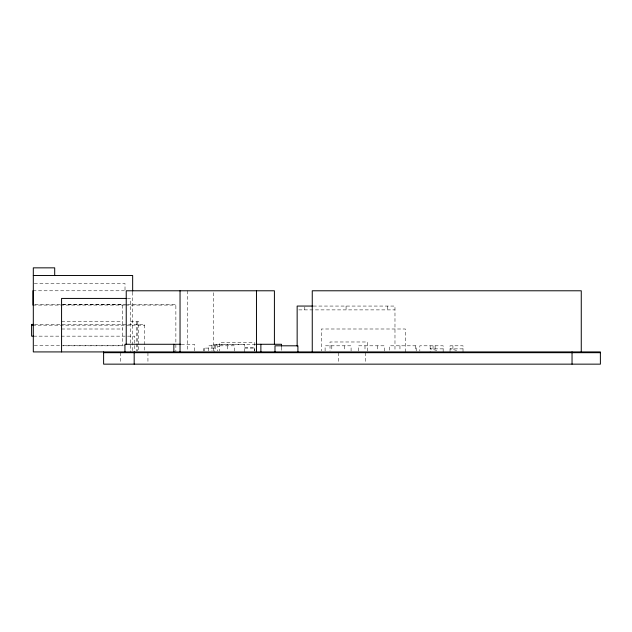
<?xml version="1.0" encoding="UTF-8"?>
<svg xmlns="http://www.w3.org/2000/svg" width="632" height="632" viewBox="0 0 632 632"><rect width="100%" height="100%" fill="white"/><g stroke="black" fill="none" stroke-linecap="round" stroke-linejoin="round"><path stroke-width="0.47" stroke-dasharray="3.16 2.37" d="M34.286 283.46L125.01 283.46L125.01 290.333M32.959 290.783L124.409 290.783M127.403 298.43L130.35 298.43L130.35 351.929M34.934 304.324L61.541 304.324M62.529 304.324L126.59 304.324M127.577 304.324L175.87 304.324L175.87 351.921M62.552 304.545L122.711 304.545L122.711 345.815L62.552 345.815M32.959 305.082L59.574 305.082M60.554 305.082L124.623 305.082M125.61 305.082L175.87 305.082M313.322 306.062L394.976 306.062L394.976 350.942M298.817 309.885L394.976 309.885M61.573 321.356L122.711 321.356M130.35 321.743L138.756 321.743L138.756 350.958M34.547 324.406L144.704 324.406L144.704 351.921M32.58 325.172L144.704 325.172M61.573 329.003L122.711 329.003M33.567 336.153L134.774 336.153L134.774 351.921M181.289 344.274L194.498 344.274L194.498 350.965M255.502 344.274L211.965 344.274L211.965 350.965M34.286 345.364L61.896 345.364M62.884 345.364L125.01 345.364M219.636 346.573L217.345 346.573L217.345 351.029M244.718 347.79L254.649 347.79L254.649 351.092M214.145 348.098L203.449 348.098L203.449 350.965M244.718 348.098L254.649 348.098M443.151 348.864L430.155 348.864L438.513 350.831M463.019 348.864L450.031 348.864L458.382 350.831M463.019 351.921L463.019 345.807L450.031 345.807L450.031 351.921M452.931 345.807L452.931 348.864M443.151 351.921L443.151 345.807L419.822 345.807L419.822 351.044M435.108 345.807L435.108 351.044M433.054 345.807L433.054 348.864M430.155 345.807L430.155 351.921M416.212 351.044L416.212 345.807L389.462 345.807L389.462 351.044M415.24 345.807L415.24 351.044M405.381 351.921L405.381 328.995L321.317 328.995L321.317 350.965M399.953 345.807L399.953 351.044M387.329 306.062L387.329 309.885M384.28 351.044L384.28 345.807L358.297 345.807L358.297 351.044M377.47 345.807L377.47 351.044M367.461 351.013L367.461 341.983L330.015 341.983L330.015 351.013M365.746 352.688L365.746 362.239M364.988 345.807L364.988 351.044M351.084 351.044L351.084 345.807L325.101 345.807L325.101 351.044M346.067 306.062L346.067 309.885M344.282 345.807L344.282 351.044M338.238 352.688L338.238 362.239M331.8 345.807L331.8 351.044M304.798 307.018L304.798 309.885M281.524 347.142L281.524 350.965M254.791 351.044L254.791 342.749L219.636 342.749L219.636 351.029M244.718 351.921L244.718 344.432L214.145 344.432L214.145 351.921M234.488 351.044L234.488 345.807L208.505 345.807L208.505 351.044M227.678 345.807L227.678 351.044M215.196 345.807L215.196 351.044M213.268 292.727L213.268 350.965M204.215 348.098L204.215 350.965M187.341 290.783L187.372 350.965M147.943 352.688L147.943 362.239M137.231 321.743L137.231 350.958M136.465 321.743L136.465 350.958M132.657 292.15L132.657 350.942M120.428 352.688L120.428 362.239"/><path stroke-width="0.95" d="M33.306 275.497L132.657 275.497L132.657 291.17M126.424 298.43L61.573 298.43L61.573 351.929M312.8 306.062L297.151 306.062L297.151 346.067M33.567 324.406L31.6 324.406L31.6 336.153L33.567 336.153M31.6 325.172L33.567 325.172M180.728 344.274L124.939 344.274L124.939 351.921M255.992 344.274L281.524 344.274L281.524 346.186M103.616 352.688L600.4 352.688M581.266 351.921L581.266 290.783L312.255 290.783L312.255 351.921M572.039 351.921L572.039 364.151M297.909 351.921L297.909 345.807L274.983 345.807L274.983 351.921M274.407 344.274L274.407 290.783L126.234 290.783L126.234 344.274M260.882 344.274L260.882 351.921M256.466 290.783L256.466 351.921M180.041 290.783L180.041 351.921M173.847 344.274L173.847 351.921M134.181 351.921L134.181 364.151M103.616 351.921L103.616 364.151L600.4 364.151L600.368 351.921L33.306 351.921L33.306 267.85L54.7 267.85L54.7 275.497M32.959 290.783L32.959 305.082"/></g></svg>
